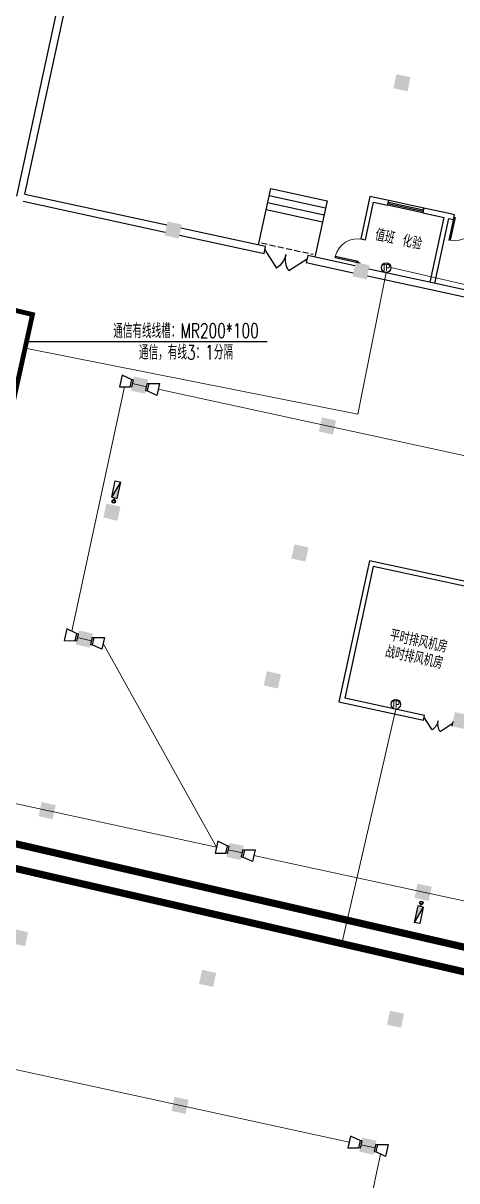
# Model space of a CAD drawing. Extents: x 791398 to 2325386, y -987887 to -518217.
# Drawn here: x 1562957 to 1580994, y -722945 to -674819 of the extents above; entities that cross this region are included whole.
import ezdxf
from ezdxf.enums import TextEntityAlignment as Align

# ---------------------------------------------------------------- set-up
doc = ezdxf.new("R2010")
doc.units = 0
doc.header["$LTSCALE"] = 1000
doc.header["$MEASUREMENT"] = 0
for name, pattern in [('BORDER', [1.75, 0.5, -0.25, 0.5, -0.25, 0, -0.25]), ('DASH', [0.35, 0.25, -0.1]), ('DASHEDX2', [1.5, 1, -0.5])]:
    doc.linetypes.add(name, pattern=pattern)
for name, color, linetype in [('COLUMN', 252, 'Continuous'), ('JPS-X', 1, 'BORDER'), ('JPS-XHS', 7, 'Continuous'), ('PS房间字', 3, 'Continuous'), ('RD-equip', 3, 'Continuous'), ('RD-text', 4, 'Continuous'), ('STAIR', 9, 'Continuous'), ('WALL', 8, 'Continuous'), ('WINDOW', 8, 'Continuous'), ('ZS封堵', 40, 'Continuous'), ('ZS房间字', 6, 'Continuous')]:
    doc.layers.add(name, color=color, linetype=linetype)
doc.layers.add('RD-line', color=2, linetype='Continuous', lineweight=0)
doc.styles.add('_TCH_DIM', font='SIMPLEX', dxfattribs={"bigfont": 'GBCBIG'})
doc.styles.add('_TEL_DIM', font='SIMPLEX', dxfattribs={"width": 0.8, "height": 3.5, "bigfont": 'HZTXT'})
doc.styles.add('FS1', font='txt4', dxfattribs={"width": 0.8, "bigfont": 'fstxt'})
doc.styles.add('FS2', font='tjromans.shx', dxfattribs={"width": 0.8, "bigfont": 'tjhztxt.shx'})
doc.linetypes.add('BRA', pattern='A,2.8,-0.1,["B",_TEL_DIM,S=0.07,R=0,X=0,Y=-0.12],-0.25', length=3.15)
doc.linetypes.add('TD', pattern='A,2.8,-0.1,["C",_TEL_DIM,S=0.07,R=0,X=0,Y=-0.12],-0.25', length=3.15)

# ---------------------------------------------------------------- blocks, each defined once
blk = doc.blocks.new('FF')
at = {"linetype": 'Continuous'}
for radius in [75, 60]:
    blk.add_circle((0, 0), radius, dxfattribs=at)
blk = doc.blocks.new('DXHS')
at = {"layer": 'JPS-XHS'}
blk.add_hatch(color=256, dxfattribs=at).paths.add_polyline_path([(-350, 240), (-350, 0), (350, 0)])
at = {"layer": 'JPS-XHS', "linetype": 'Continuous'}
for p, q in [((-350, 240), (-350, 0)), ((-350, 240), (350, 240)), ((-350, 0), (350, 0)), ((350, 240), (350, 0))]:
    blk.add_line(p, q, dxfattribs=at)
at = {"layer": 'JPS-XHS'}
blk.add_line((-350, 240), (350, 0), dxfattribs=at)
blk = doc.blocks.new('xxhhsss')
at = {"layer": 'JPS-X', "const_width": 50}
for points in [[(101598, 3779), (101566, 3632)], [(114324, -13208), (114356, -13061)]]:
    blk.add_lwpolyline(points, dxfattribs=at)
at = {"layer": 'JPS-X'}
for p, rotation in [((101566, 3632), 77.75137563667849), ((114356, -13061), 257.7513756366785)]:
    blk.add_blockref('FF', p, dxfattribs=dict(at, rotation=rotation))
at = {"layer": 'JPS-XHS'}
for p, rotation in [((101789, 4095), 77.75137563667849), ((114132, -13524), 257.7513756366785)]:
    blk.add_blockref('DXHS', p, dxfattribs=dict(at, rotation=rotation))
blk = doc.blocks.new('_FZH')
blk.add_solid([(-0.5, -0.5), (0.5, -0.5), (-0.5, 0.5), (0.5, 0.5)])
blk = doc.blocks.new('$DorLib2D$00000116')
at = {"color": 0}
for p, q in [((-0.5, 0), (-0.146, 0.354)), ((0.5, 0), (0.146, 0.354))]:
    blk.add_line(p, q, dxfattribs=at)
for centre, start, end in [((-0.5, 0), 0, 45), ((0.5, 0), 135, 180)]:
    blk.add_arc(centre, 0.5, start, end, dxfattribs=at)
blk = doc.blocks.new('$DorLib2D$00000001')
for p, q in [((0.45, 0.975), (0.5, 0.975)), ((0.45, 0), (0.45, 0.975)), ((0.5, 0), (0.5, 0.975)), ((0.5, 0), (0.45, 0))]:
    blk.add_line(p, q)
at = {"lineweight": 13}
blk.add_arc((0.475, 0), 0.975, 91.4693, 180, dxfattribs=at)
blk = doc.blocks.new('$TCHSYS$WIN2D')
for p, q in [((-0.5, 0.5), (0.5, 0.5)), ((-0.5, 0.5), (-0.5, -0.5)), ((0.5, 0.5), (0.5, -0.5)), ((0.5, 0.167), (-0.5, 0.167)), ((0.5, -0.167), (-0.5, -0.167)), ((-0.5, -0.5), (0.5, -0.5))]:
    blk.add_line(p, q)
blk = doc.blocks.new('dadadadadadadad')
at = {"layer": 'RD-equip'}
for p, q in [((-157, 0), (-157, -70)), ((-157, 0), (157, 0)), ((157, 0), (157, -70)), ((-154, -70), (-253, -500)), ((-157, -70), (157, -70)), ((248, -500), (155, -70)), ((-253, -500), (248, -500))]:
    blk.add_line(p, q, dxfattribs=at)
blk = doc.blocks.new('TELEPHONE')
at = {"layer": 'RD-equip'}
blk.add_circle((-32658, -70477), 200, dxfattribs=at)
at = {"layer": 'RD-text', "style": 'FS1', "width": 0.8}
blk.add_attdef('T', text='', height=350, dxfattribs=at).set_placement((-32658, -70477), align=Align.MIDDLE)

msp = doc.modelspace()

# ---------------------------------------------------------------- linework, layer by layer
at = {"layer": 'RD-line', "linetype": 'TD'}
for p, q in [((1578054, -685183), (1576874, -691078)), ((1578255, -684983), (1581375, -685702)), ((1576874, -691078), (1563038, -688327)), ((1578457, -703332), (1576211, -713084))]:
    msp.add_line(p, q, dxfattribs=at)
at = {"layer": 'RD-line', "linetype": 'BRA', "ltscale": 0.8}
for p, q in [((1567178, -689937), (1564977, -700096)), ((1568088, -689931), (1567501, -689804)), ((1582648, -693092), (1568576, -690037)), ((1565210, -700358), (1565795, -700492)), ((1566283, -700601), (1570992, -709075)), ((1570992, -709075), (1556920, -706020)), ((1572067, -709308), (1571481, -709181)), ((1586628, -712469), (1572556, -709414)), ((1562445, -718281), (1576516, -721338)), ((1577823, -721835), (1576577, -727596)), ((1577005, -721444), (1577591, -721571))]:
    msp.add_line(p, q, dxfattribs=at)
at = {"layer": 'RD-line'}
for points, const_width in [([(1561454, -686480), (1563347, -686931), (1558468, -709019)], 200), ([(1535442, -703695), (1592073, -716738)], 300)]:
    msp.add_lwpolyline(points, dxfattribs=dict(at, const_width=const_width))
at = {"layer": 'RD-line', "linetype": 'DASHEDX2', "const_width": 300}
msp.add_lwpolyline([(1536990, -703025), (1591800, -715649)], dxfattribs=at)
at = {"layer": 'RD-text'}
msp.add_line((1563097, -688059), (1573109, -688059), dxfattribs=at)
at = {"layer": 'STAIR'}
for p, q in [((1572744, -684035), (1573254, -681690)), ((1573254, -681690), (1575599, -682199)), ((1573126, -682276), (1575472, -682785)), ((1573190, -681983), (1575535, -682492)), ((1575599, -682199), (1575090, -684544)), ((1573063, -682569), (1575408, -683078))]:
    msp.add_line(p, q, dxfattribs=at)
at = {"layer": 'WALL'}
for p, q in [((1562696, -682007), (1567830, -658358)), ((1563021, -681924), (1568038, -658812)), ((1563021, -681924), (1568933, -683207)), ((1562957, -682217), (1568870, -683501)), ((1577377, -682022), (1576995, -683781)), ((1577191, -683823), (1577530, -682260)), ((1578159, -682192), (1577377, -682022)), ((1577530, -682260), (1578116, -682387)), ((1578116, -682387), (1578159, -682192)), ((1579625, -682510), (1579582, -682705)), ((1579582, -682705), (1580462, -682896)), ((1580602, -682722), (1579625, -682510)), ((1579878, -685584), (1580462, -682896)), ((1580895, -682786), (1580602, -682722)), ((1580853, -682981), (1580895, -682786)), ((1573038, -684099), (1569520, -683335)), ((1580074, -685626), (1580657, -682939)), ((1580657, -682939), (1580853, -682981)), ((1569456, -683628), (1572974, -684392)), ((1576995, -683781), (1577191, -683823)), ((1572974, -684392), (1573038, -684099)), ((1574797, -684480), (1574733, -684774)), ((1574733, -684774), (1576687, -685198)), ((1576751, -684905), (1574797, -684480)), ((1576978, -684801), (1576783, -684758)), ((1577337, -685032), (1579976, -685605)), ((1577274, -685325), (1579912, -685898)), ((1579976, -685605), (1583494, -686369)), ((1579912, -685898), (1583430, -686662)), ((1577364, -697164), (1576091, -703027)), ((1582055, -698182), (1577364, -697164)), ((1577517, -697402), (1576329, -702874)), ((1582013, -698378), (1577517, -697402)), ((1576091, -703027), (1579609, -703791)), ((1579652, -703596), (1576329, -702874)), ((1579609, -703791), (1579652, -703596)), ((1580824, -703850), (1580782, -704046))]:
    msp.add_line(p, q, dxfattribs=at)
at = {"layer": 'ZS封堵', "linetype": 'DASH'}
msp.add_lwpolyline([(1572863, -683958), (1575013, -684425)], dxfattribs=at)

# ---------------------------------------------------------------- block references
at = {"layer": 'COLUMN'}
for p, xscale, yscale, zscale, rotation in [((1578710, -677297), 599.9999999999687, 600.0000000001319, 600.0000000001319, 347.7513756325577), ((1569195, -683418), 600.0000000001962, 600.0000000000824, 600.0000000000824, 347.7513756325624), ((1577012, -685115), 599.9999999999441, 600.0000000000824, 600.0000000000824, 347.7513756325686), ((1567794, -689867), 599.9999999998946, 599.9999999999836, 599.9999999999836, 347.7513756325903), ((1575612, -691565), 600.0000000003744, 600.0000000000331, 600.0000000000331, 347.7513756325889), ((1566649, -695145), 599.9999999998946, 600.0000000000331, 600.0000000000331, 347.7513756325903), ((1574467, -696842), 599.9999999998946, 600.0000000000331, 600.0000000000331, 347.7513756325903), ((1565503, -700422), 599.9999999998946, 599.9999999999193, 599.9999999999193, 347.7513756325903), ((1573321, -702119), 600.0000000000974, 599.9999999998699, 599.9999999998699, 347.7513756326059), ((1581139, -703816), 600.0000000001221, 599.9999999999836, 599.9999999999836, 347.751375632595), ((1563954, -707555), 600.0000000001221, 600.0000000001469, 600.0000000001469, 347.751375632595), ((1571772, -709253), 599.9999999998946, 600.0000000000331, 600.0000000000331, 347.7513756325903), ((1579590, -710950), 599.9999999998946, 599.9999999999836, 599.9999999999836, 347.7513756325903), ((1562809, -712833), 599.9999999998946, 599.9999999999193, 599.9999999999193, 347.7513756325903), ((1570627, -714530), 599.9999999998946, 600.0000000000331, 600.0000000000331, 347.7513756325903), ((1578445, -716227), 599.9999999999193, 600.0000000000331, 600.0000000000331, 347.7513756325794), ((1569481, -719807), 599.9999999999193, 599.9999999999193, 599.9999999999193, 347.7513756325794), ((1577299, -721504), 599.9999999999193, 599.9999999999687, 599.9999999999687, 347.7513756325794)]:
    msp.add_blockref('_FZH', p, dxfattribs=dict(at, xscale=xscale, yscale=yscale, zscale=zscale, rotation=rotation))
at = {"layer": 'JPS-XHS'}
msp.add_blockref('xxhhsss', (1465159, -698333), dxfattribs=at)
at = {"layer": 'RD-equip'}
ref = msp.add_blockref('TELEPHONE', (1610712, -614507), dxfattribs=at)
ref.add_attrib('T', 'TP', dxfattribs={"layer": 'RD-text', "height": 270, "style": 'FS1', "width": 0.7}).set_placement((1578055, -684983), align=Align.MIDDLE)
ref = msp.add_blockref('TELEPHONE', (1611115, -632655), dxfattribs=at)
ref.add_attrib('T', 'TP', dxfattribs={"layer": 'RD-text', "height": 270, "style": 'FS1', "width": 0.7}).set_placement((1578457, -703132), align=Align.MIDDLE)
at = {"layer": 'RD-line', "color": 1, "rotation": 257.094697204239}
for p in [(1567501, -689804), (1565210, -700358), (1571479, -709189), (1577006, -721440)]:
    msp.add_blockref('dadadadadadadad', p, dxfattribs=at)
at = {"layer": 'RD-line', "color": 1, "xscale": -1, "rotation": 77.094697204239}
for p in [(1568086, -689938), (1565795, -700492), (1572064, -709323), (1577591, -721574)]:
    msp.add_blockref('dadadadadadadad', p, dxfattribs=at)
at = {"layer": 'WINDOW'}
for name, p, xscale, yscale, zscale, rotation in [('$TCHSYS$WIN2D', (1578870, -682448), -1500, -200, -1500, 347.7513756325724), ('$DorLib2D$00000001', (1581362, -682989), -1000, -1000, -1000, 347.7513756325719), ('$DorLib2D$00000001', (1576987, -684291), -1000, 1000, -1000, 77.75137563238083), ('$DorLib2D$00000116', (1573885, -684436), 1800, -1800, 1800, 347.7513756325721), ('$DorLib2D$00000116', (1580217, -703821), -1200, 1200, -1200, 167.7513756343052)]:
    msp.add_blockref(name, p, dxfattribs=dict(at, xscale=xscale, yscale=yscale, zscale=zscale, rotation=rotation))

# ---------------------------------------------------------------- texts
at = {"layer": 'PS房间字', "style": '_TCH_DIM'}
for s, p in [('值班 化验', (1577558, -683839)), ('平时排风机房', (1578167, -700490))]:
    msp.add_text(s, height=506.4, rotation=347.7514, dxfattribs=at).set_placement(p)
at = {"layer": 'RD-text', "linetype": 'TD', "style": 'FS2', "width": 0.7}
for s, p in [('通信有线线槽：MR200*100', (1569731, -687907)), ('通信，有线3：1分隔', (1569731, -688802))]:
    msp.add_text(s, height=600, rotation=0.1611, dxfattribs=at).set_placement(p, align=Align.CENTER)
at = {"layer": 'ZS房间字', "style": '_TCH_DIM'}
msp.add_text('战时排风机房', height=506.4, rotation=347.7514, dxfattribs=at).set_placement((1577983, -701163))

doc.saveas('drawing.dxf')
